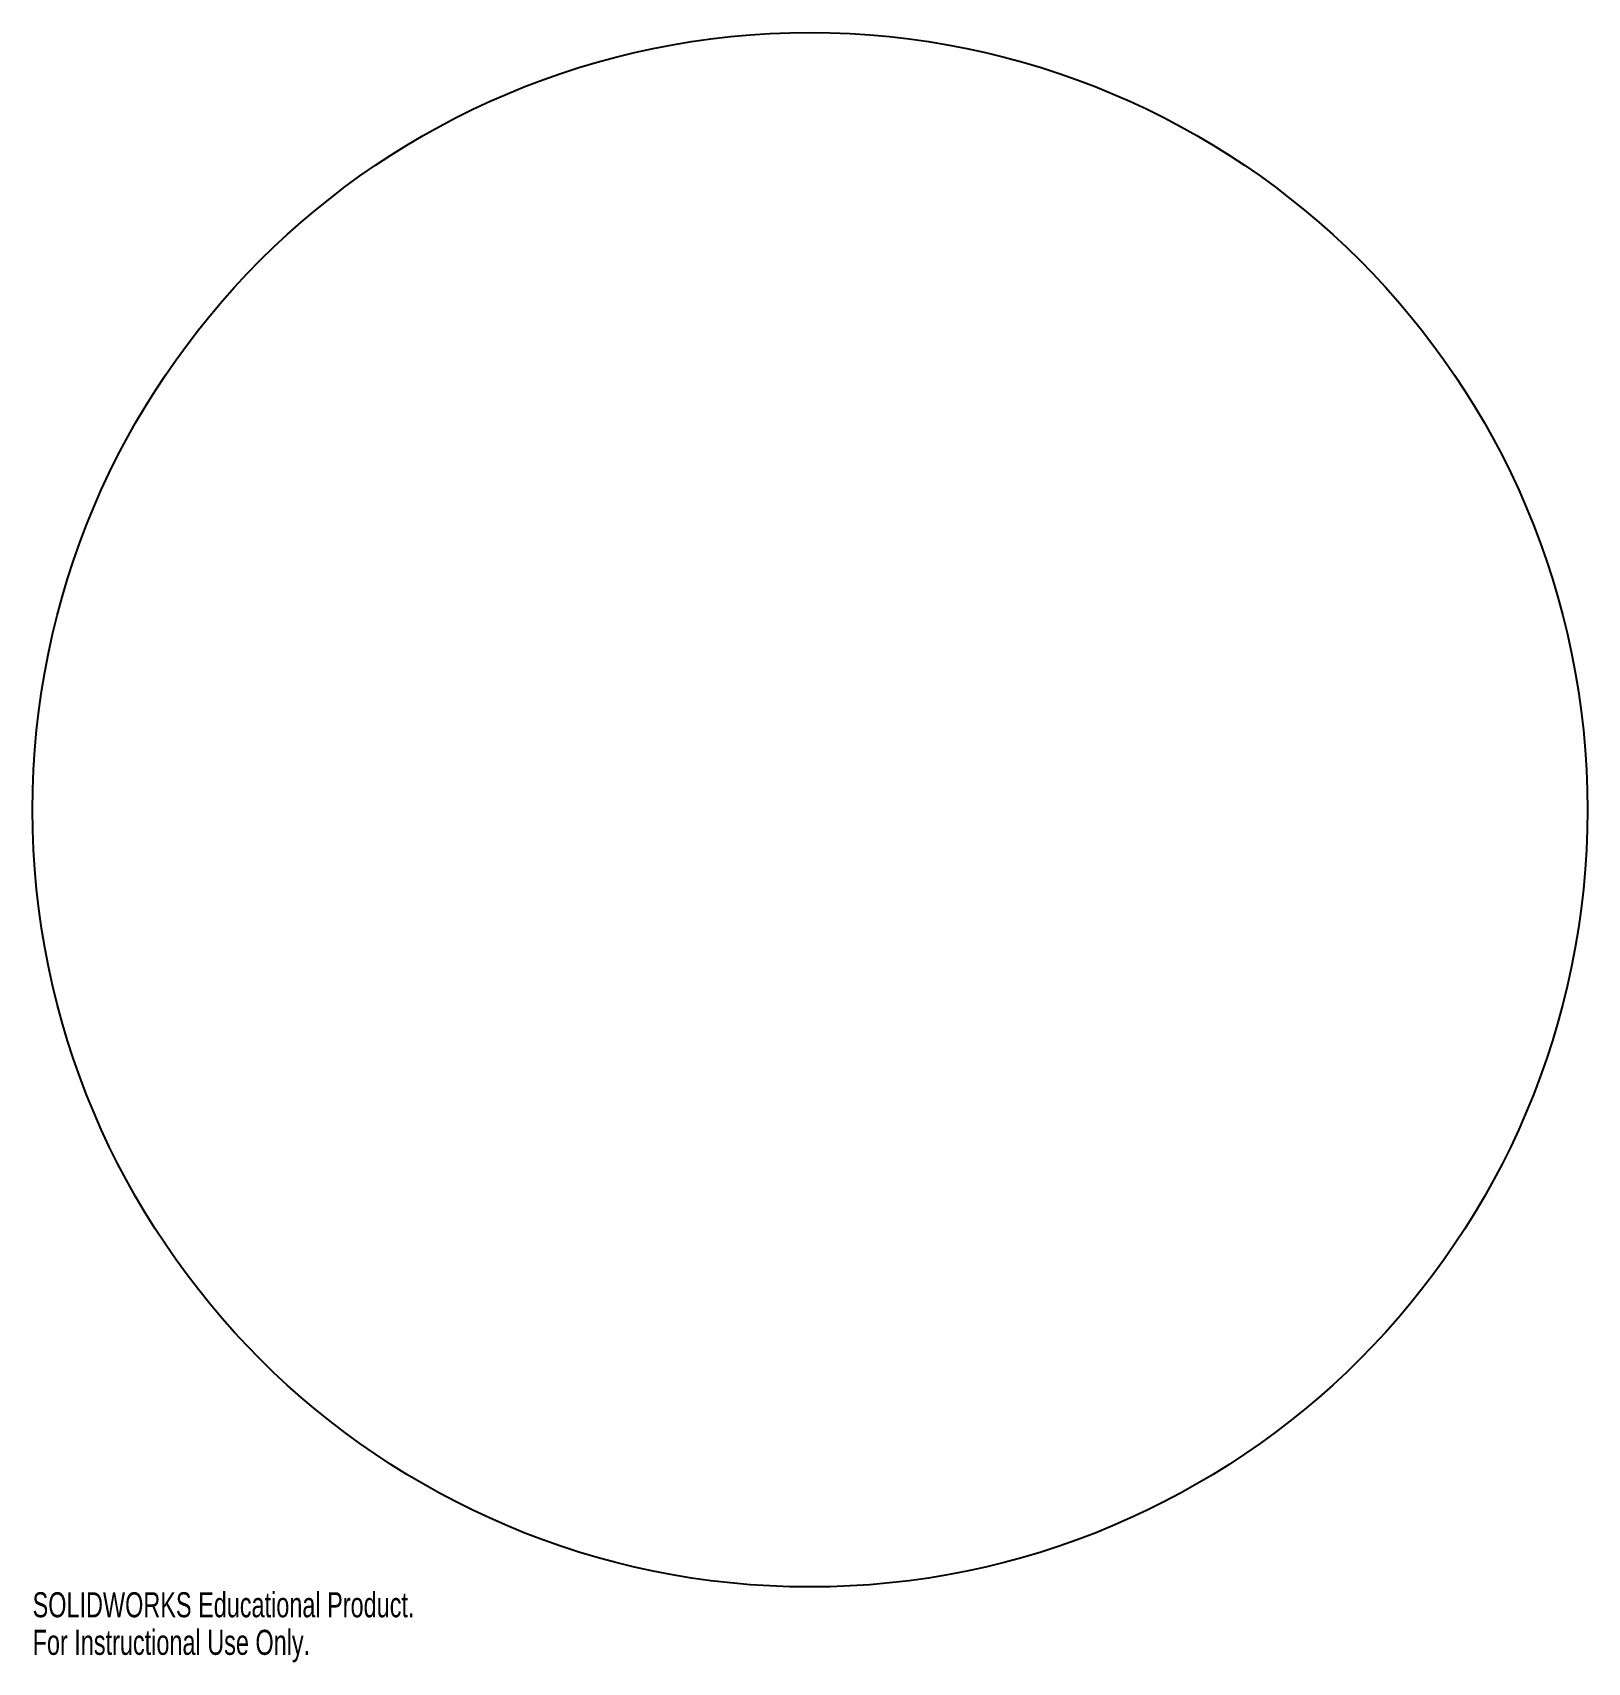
# Model space of a CAD drawing. Header units: millimetres. Extents: x -150 to 150, y -165 to 150.
import ezdxf

# ---------------------------------------------------------------- set-up
doc = ezdxf.new("R2010")
doc.units = ezdxf.units.MM
doc.styles.add('SLDTEXTSTYLE0', font='TXT', dxfattribs={"width": 0.7})

msp = doc.modelspace()

# ---------------------------------------------------------------- linework, layer by layer
at = {"color": 7, "linetype": 'Continuous', "lineweight": 25}
msp.add_circle((0, 0), 150, dxfattribs=at)

# ---------------------------------------------------------------- texts
at = {"color": 7, "linetype": 'Continuous', "char_height": 4.8336, "attachment_point": 1, "style": 'SLDTEXTSTYLE0'}
for s, insert in [('SOLIDWORKS Educational Product.', (-150, -151.02)), ('For Instructional Use Only.', (-150, -158.27))]:
    msp.add_mtext(s, dxfattribs=dict(at, insert=insert))

doc.saveas('drawing.dxf')
